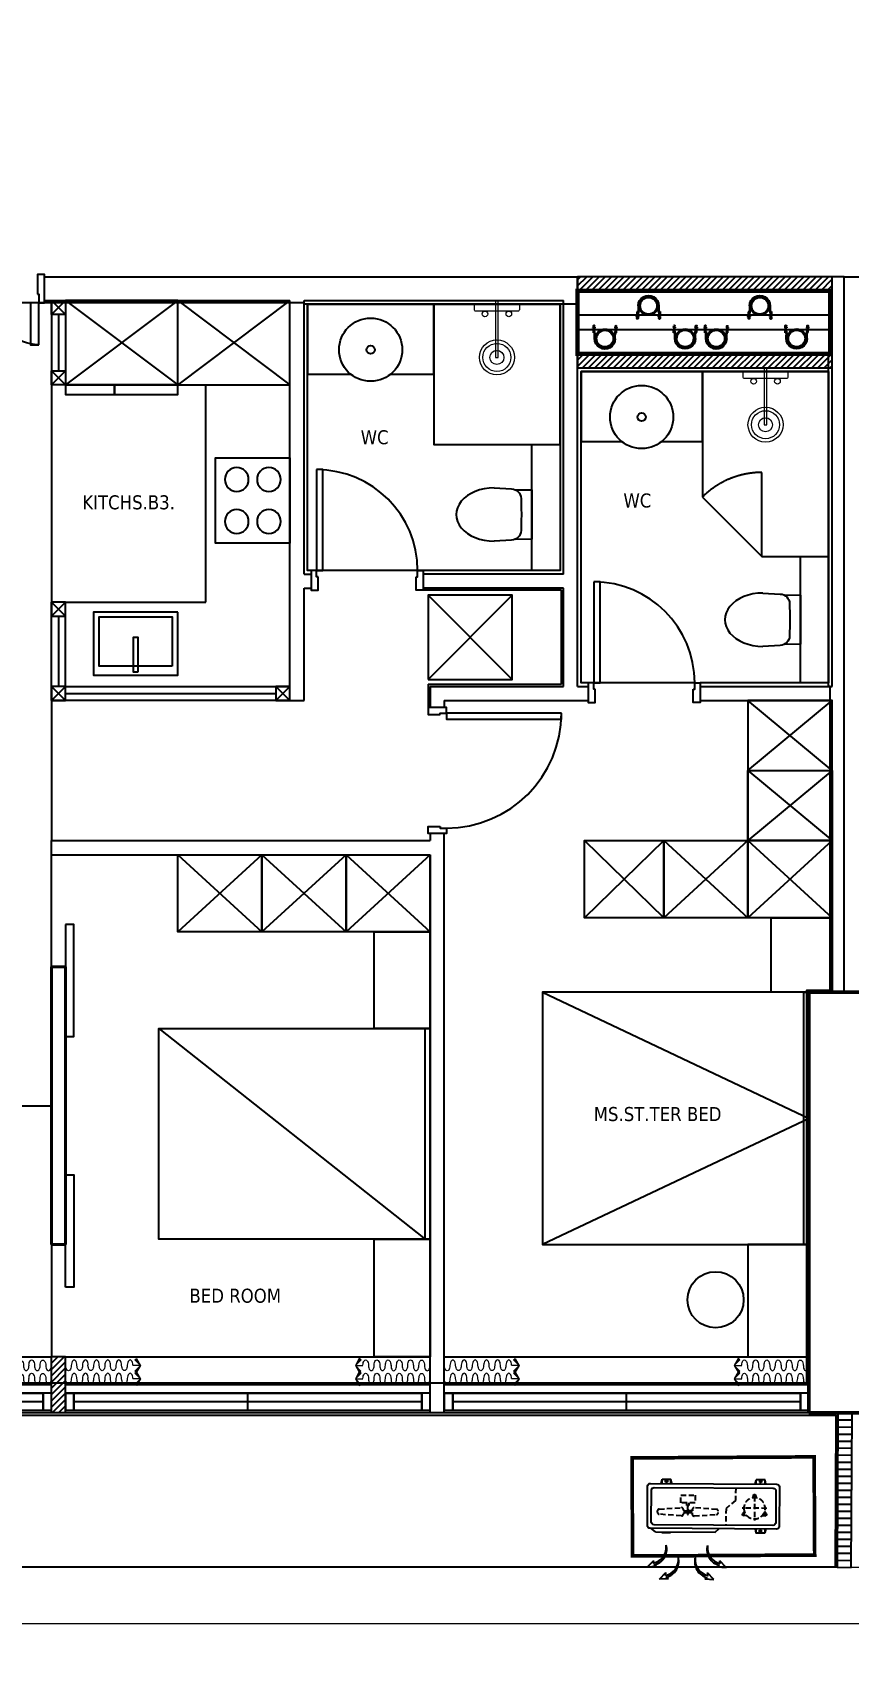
# Model space of a CAD drawing. Header units: millimetres. Extents: x -361702973 to 361248309, y -356458554 to 356543577.
# Drawn here: x -22310 to -16490, y 5890 to 17413 of the extents above; entities that cross this region are included whole.
import ezdxf

# ---------------------------------------------------------------- set-up
doc = ezdxf.new("R2010")
doc.units = ezdxf.units.MM
doc.header["$LTSCALE"] = 100
doc.header["$MEASUREMENT"] = 0
doc.linetypes.add('ACAD_ISO03W100', pattern=[30, 12, -18])
doc.linetypes.add('HIDDEN', pattern=[0.375, 0.25, -0.125])
for name, color, linetype in [('1-CAPLANH', 4, 'Continuous'), ('1-Chu thich', 4, 'Continuous'), ('1VinaPVC-Text', 9, 'Continuous'), ('A-_FURN----_E-_N', 251, 'Continuous'), ('A-_SANIEQPT_E-_N', 251, 'Continuous'), ('A-ANNO-ROOM', 50, 'Continuous'), ('A-WALL-FNSH', 11, 'Continuous'), ('AC-EAD', 6, 'Continuous'), ('dien tich thong thuy', 3, 'Continuous'), ('IDEA - dim', 251, 'Continuous'), ('KT-Net manh', 139, 'Continuous'), ('KT-Noi that', 32, 'Continuous'), ('KT-Tuong', 1, 'Continuous'), ('NDT Cap nuoc', 4, 'Continuous')]:
    doc.layers.add(name, color=color, linetype=linetype)
for name, color, linetype, lineweight in [('A-NoiThat', 39, 'Continuous', 13), ('AUDIT_I_220808132811-11', 7, 'Continuous', 9), ('CIC36 net manh', 8, 'Continuous', 9), ('KT-Net cat', 1, 'Continuous', 40), ('KT-Net cot vach', 2, 'Continuous', 50)]:
    doc.layers.add(name, color=color, linetype=linetype, lineweight=lineweight)
doc.styles.add('220126_HDN_HBA typical plan$0$211210_HDN_HBA_TYPICAL PLAN CORE OPT 1$0$HBA-Text', font='GOTHIC.TTF')
doc.styles.add('Tahoma', font='tahoma.ttf')

# ---------------------------------------------------------------- blocks, each defined once
blk = doc.blocks.new('Louvre')
for p, q in [((-390, 976, 0), (-295, 1009, 0)), ((-374, 929, 0), (-279, 961, 0)), ((-357, 881, 0), (-263, 914, 0)), ((-341, 834, 0), (-246, 867, 0)), ((-325, 787, 0), (-230, 820, 0)), ((-308, 740, 0), (-214, 772, 0)), ((-292, 692, 0), (-197, 725, 0)), ((-276, 645, 0), (-181, 678, 0)), ((-260, 598, 0), (-165, 631, 0)), ((-243, 551, 0), (-148, 583, 0)), ((-227, 503, 0), (-132, 536, 0)), ((-211, 456, 0), (-116, 489, 0)), ((-194, 409, 0), (-99, 442, 0)), ((-178, 362, 0), (-83, 394, 0)), ((-162, 314, 0), (-67, 347, 0)), ((-145, 267, 0), (-50, 300, 0)), ((-129, 220, 0), (-34, 253, 0)), ((-113, 172, 0), (-18, 205, 0)), ((-96, 125, 0), (-1, 158, 0)), ((-80, 78, 0), (15, 111, 0)), ((-64, 31, 0), (31, 63, 0)), ((-47, -17, 0), (48, 16, 0))]:
    blk.add_line(p, q)
at = {"elevation": 0}
blk.add_lwpolyline([(48, 16), (-311, 1056), (-406, 1023), (-47, -17)], close=True, dxfattribs=at)
blk = doc.blocks.new('OU DHCB')
for p, q in [((-145597, -72705), (-145627, -72711)), ((-145597, -72711), (-145627, -72711)), ((-145627, -72711), (-145627, -72774)), ((-145600, -72742), (-145627, -72742)), ((-145597, -72774), (-145627, -72774)), ((-145597, -72780), (-145627, -72774)), ((-145614, -72729), (-145614, -72756)), ((-145252, -72710), (-145247, -72711)), ((-145252, -72711), (-145247, -72711)), ((-145252, -72742), (-145246, -72742)), ((-145252, -72774), (-145247, -72774)), ((-145252, -72775), (-145247, -72774)), ((-145247, -72711), (-145247, -72774)), ((-145597, -73376), (-145627, -73382)), ((-145597, -73382), (-145627, -73382)), ((-145627, -73446), (-145627, -73382)), ((-145614, -73427), (-145614, -73400)), ((-145277, -73376), (-145247, -73382)), ((-145277, -73382), (-145247, -73382)), ((-145260, -73427), (-145260, -73400)), ((-145247, -73446), (-145247, -73382)), ((-145600, -73414), (-145627, -73414)), ((-145597, -73446), (-145627, -73446)), ((-145597, -73452), (-145627, -73446)), ((-145277, -73446), (-145247, -73446)), ((-145277, -73452), (-145247, -73446)), ((-145273, -73414), (-145246, -73414))]:
    blk.add_line(p, q)
at = {"ltscale": 10}
for p, q in [((-145597, -72628), (-145597, -73528)), ((-145297, -72608), (-145577, -72608)), ((-145568, -72656), (-145568, -73503)), ((-145324, -72636), (-145548, -72636)), ((-145302, -73503), (-145302, -72656)), ((-145277, -73528), (-145277, -72628)), ((-145252, -72667), (-145277, -72634)), ((-145252, -72667), (-145252, -73092)), ((-145252, -73092), (-145277, -73118)), ((-145577, -73548), (-145297, -73548)), ((-145548, -73523), (-145324, -73523))]:
    blk.add_line(p, q, dxfattribs=at)
at = {"linetype": 'HIDDEN', "ltscale": 1.5}
for p, q in [((-145414, -72691), (-145425, -72850)), ((-145392, -72679), (-145401, -72679)), ((-145367, -72850), (-145378, -72691)), ((-145412, -72928), (-145403, -72928)), ((-145403, -72928), (-145403, -72902)), ((-145403, -72902), (-145389, -72902)), ((-145389, -72928), (-145389, -72902)), ((-145389, -72928), (-145380, -72928)), ((-145414, -73101), (-145425, -72941)), ((-145367, -72941), (-145378, -73101)), ((-145424, -73458), (-145424, -73284)), ((-145505, -73371), (-145522, -73371)), ((-145514, -73362), (-145514, -73380)), ((-145511, -73371), (-145338, -73371)), ((-145372, -73298), (-145387, -73289)), ((-145384, -73301), (-145375, -73286)), ((-145387, -73453), (-145372, -73444)), ((-145384, -73441), (-145375, -73456))]:
    blk.add_line(p, q, dxfattribs=at)
for points in [[(-145514, -72845), (-145514, -72947), (-145460, -72947), (-145460, -72845)], [(-145438, -72893), (-145378, -72893), (-145378, -72899), (-145438, -72899)]]:
    blk.add_lwpolyline(points, close=True, dxfattribs=at)
for points in [[(-145460, -72902), (-145440, -72902), (-145440, -72889), (-145460, -72889)], [(-145412, -72864), (-145403, -72864), (-145403, -72890), (-145389, -72890), (-145389, -72864), (-145380, -72864)], [(-145568, -73236), (-145478, -73236), (-145422, -73168), (-145302, -73168)]]:
    blk.add_lwpolyline(points, dxfattribs=at)
for points in [[(-145401, -73299), (-145385, -73287, -0.677033), (-145371, -73295), (-145374, -73314)], [(-145499, -73386), (-145517, -73379, -0.677033), (-145517, -73363), (-145499, -73356)], [(-145374, -73428), (-145371, -73447, -0.677033), (-145385, -73455), (-145401, -73443)]]:
    blk.add_lwpolyline(points, format="xyb", dxfattribs=at)
for centre in [(-145614, -72742), (-145614, -73414), (-145260, -73414)]:
    blk.add_circle(centre, 6.4)
blk.add_circle((-145424, -73371), 75.8, dxfattribs=at)
at = {"ltscale": 10}
for centre, radius, start, end in [((-145577, -72628), 20, 90, 180), ((-145548, -72656), 20, 90, 180), ((-145324, -72658), 22.3, 5.8369, 90.896), ((-145297, -72628), 20, 0, 90), ((-145548, -73503), 20, 180, 270), ((-145324, -73501), 22.3, 269.104, 354.1631), ((-145577, -73528), 20, 180, 270), ((-145297, -73528), 20, 270, 0)]:
    blk.add_arc(centre, radius, start, end, dxfattribs=at)
at = {"linetype": 'HIDDEN', "ltscale": 1.5, "extrusion": (-3.70596e-18, -2.30289e-31, -1)}
for centre, start_param, end_param in [((-145401, -72692), 3.221423, 4.712389), ((-145392, -72692), 4.712389, 6.203355), ((-145412, -72851), 1.570796, 3.221423), ((-145412, -72940), 3.061763, 4.712389), ((-145380, -72851), -0.07983, 1.570796), ((-145380, -72940), 4.712389, 6.363015), ((-145401, -73100), 1.570796, 3.061763), ((-145392, -73100), 0.07983, 1.570796)]:
    blk.add_ellipse(centre, major_axis=(13.5, 0), ratio=0.942858, start_param=start_param, end_param=end_param, dxfattribs=at)
blk = doc.blocks.new('ki hieu qt')
at = {"layer": 'AC-EAD', "color": 7}
for points in [[(-276796163327.46399, 549769551681.08936), (-276796163446.06061, 549769551567.15027)], [(-276796163396.68091, 549769551574.91687), (-276796163446.06061, 549769551567.15027)], [(-276796163338.91742, 549769551517.02808), (-276796163364.60309, 549769551559.91077)], [(-276796163338.91742, 549769551517.02808), (-276796163327.46399, 549769551681.08936)], [(-276796163110.55872, 549769551464.18396), (-276796163229.15527, 549769551350.24487)], [(-276796163179.7757, 549769551358.0116), (-276796163229.15527, 549769551350.24487)], [(-276796163122.01202, 549769551300.1228), (-276796163147.69757, 549769551343.00525)], [(-276796163122.01202, 549769551300.1228), (-276796163110.55872, 549769551464.18396)], [(-276796163122.01202, 549769550654.95972), (-276796163147.69757, 549769550612.07727)], [(-276796163122.01202, 549769550654.95972), (-276796163110.55872, 549769550490.89856)], [(-276796163396.68091, 549769550380.16565), (-276796163446.06061, 549769550387.93225)], [(-276796163327.46399, 549769550273.99316), (-276796163446.06061, 549769550387.93225)], [(-276796163338.91742, 549769550438.05444), (-276796163364.60309, 549769550395.17175)], [(-276796163338.91742, 549769550438.05444), (-276796163327.46399, 549769550273.99316)], [(-276796163179.7757, 549769550597.07092), (-276796163229.15527, 549769550604.83765)], [(-276796163110.55872, 549769550490.89856), (-276796163229.15527, 549769550604.83765)]]:
    blk.add_lwpolyline(points, dxfattribs=at)
for centre, radius, start, end in [((-276796163644.43658, 549769551622.97937), 286.85271, 255.43444898, 347.307334455), ((-276796163679.50098, 549769551631.34888), 288.39512, 262.614727528, 348.709269443), ((-276796163427.53119, 549769551406.0741), 286.85271, 255.43444898, 347.307334455), ((-276796163462.59583, 549769551414.44348), 288.39512, 262.614727528, 348.709269443), ((-276796163644.43658, 549769550332.10315), 286.85271, 12.692958354, 104.566806371), ((-276796163679.50098, 549769550323.73364), 288.39512, 11.291477035, 97.385309421), ((-276796163427.53119, 549769550549.00842), 286.85271, 12.692958354, 104.566806371), ((-276796163462.59583, 549769550540.63904), 288.39512, 11.291477035, 97.385309421)]:
    blk.add_arc(centre, radius, start, end, dxfattribs=at)
blk = doc.blocks.new('DHCB.1')
at = {"xscale": -1, "rotation": 106.4733300107783}
blk.add_blockref('OU DHCB', (-194860, -237776), dxfattribs=at)
at = {"xscale": 0.4, "yscale": 0.4, "zscale": 0.4, "rotation": 286.4738024344239}
blk.add_blockref('ki hieu qt', (-179483459312, -168534274839), dxfattribs=at)
blk = doc.blocks.new('A$C2A980E36')
at = {"ltscale": 0.5}
blk.add_lwpolyline([(-10, 0), (10, 0), (10, 400), (-10, 400)], close=True, dxfattribs=at)
blk.add_lwpolyline([(160, 60), (160, 30, -0.414214), (150, 20), (-150, 20, -0.414214), (-160, 30), (-160, 60, -0.414214), (-150, 70), (150, 70, -0.414214)], format="xyb", close=True, dxfattribs=at)
for centre, radius in [((0, 400), 125), ((0, 400), 100), ((0, 400), 50), ((-85, 90), 20), ((85, 90), 20)]:
    blk.add_circle(centre, radius, dxfattribs=at)
blk = doc.blocks.new('d800')
blk.add_line((760, 70), (40, 70))
for points in [[(40, 790), (40, 70), (85, 70), (85, 790)], [(50, 25), (40, 25), (40, 70), (0, 70), (0, -70), (50, -70)], [(750, 25), (760, 25), (760, 70), (800, 70), (800, -70), (750, -70)]]:
    blk.add_lwpolyline(points, close=True)
blk.add_arc((40, 70), 720, 0, 90)
blk = doc.blocks.new('d900n')
for points in [[(20, -50), (20, -40), (65, -40), (65, 0), (-65, 0), (-65, -50)], [(885, -40), (65, -40), (65, -85), (885, -85)], [(20, -850), (20, -860), (65, -860), (65, -900), (-65, -900), (-65, -850)]]:
    blk.add_lwpolyline(points, close=True)
blk.add_arc((65, -40), 820, 270, 0)
blk = doc.blocks.new('*U150')
for points in [[(483, -399), (465, -396), (464, -466)], [(397, -484), (464, -466), (394, -466)]]:
    blk.add_hatch(color=256).paths.add_polyline_path(points)
blk.add_line((464, -466), (417, -419))
for points in [[(483, -399), (465, -396), (464, -466)], [(397, -484), (464, -466), (394, -466)]]:
    blk.add_lwpolyline(points, close=True)
for centre in [(17, -17), (86, -88), (155, -157), (225, -227), (294, -297), (364, -367)]:
    blk.add_ellipse(centre, major_axis=(34.5, 32), ratio=0.523888, start_param=4.73172, end_param=7.873313)
at = {"extrusion": (0, 0, -1)}
for centre in [(52, -52), (121, -123), (190, -192), (260, -262), (329, -332), (399, -402)]:
    blk.add_ellipse(centre, major_axis=(-32.1, -34.4), ratio=0.523888, start_param=4.73172, end_param=7.873313, dxfattribs=at)
blk = doc.blocks.new('*U147')
at = {"ltscale": 5}
blk.add_lwpolyline([(305, -530), (305, 0), (-305, 0), (-305, -530)], close=True, dxfattribs=at)
for centre in [(-150, -150), (150, -150), (-150, -380), (150, -380)]:
    blk.add_circle(centre, 85, dxfattribs=at)
blk = doc.blocks.new('*U148')
at = {"ltscale": 5}
for points in [[(-300, -450), (300, -450), (300, 0), (-300, 0)], [(-261, -65), (261, -65), (261, -415), (-261, -415)], [(-15, -20), (15, -20), (15, -270), (-15, -270)]]:
    blk.add_lwpolyline(points, close=True, dxfattribs=at)
blk = doc.blocks.new('dc')
for points in [[(-1100, -40), (-1110, -40), (-1110, -100), (-1150, -100), (-1150, 100), (-1100, 100)], [(-50, -40), (-40, -40), (-40, -100), (0, -100), (0, 100), (-50, 100)], [(-1110, -400), (-1110, -100), (-1050, -100), (-1050, -400)], [(-40, -870), (-40, -100), (-100, -100), (-100, -870)]]:
    blk.add_lwpolyline(points, close=True)
for centre, radius, start, end in [((-1110, -100), 300, 270, 0), ((-40, -100), 770, 180, 270)]:
    blk.add_arc(centre, radius, start, end)
blk = doc.blocks.new('ong thoat xi')
at = {"layer": '1-Chu thich', "color": 40, "linetype": 'ByBlock'}
for p, q in [((-75.4, 61.7), (-75.4, 65.3)), ((-65.8, 66.9), (-73.8, 66.9)), ((-65.7, 60.2), (-73.8, 60.2)), ((-65.8, 67.4), (-65.8, 59.5)), ((-65.5, 68.7), (-61.8, 68.7)), ((-65.5, 66.1), (-61.9, 66.1)), ((-65.5, 60.8), (-61.9, 60.8)), ((-65.5, 58.2), (-61.8, 58.2)), ((-60.7, 70.1), (-61.5, 70.1)), ((-60.7, 70.1), (-61.5, 70.1)), ((-61.5, 70.1), (-61.5, 56.8)), ((-60.7, 56.8), (-61.5, 56.8)), ((-60.7, 70.1), (-60.7, 56.8)), ((-54.9, 70.1), (-54.1, 70.1)), ((-54.9, 70.1), (-54.9, 56.8)), ((-54.9, 70.1), (-54.1, 70.1)), ((-54.9, 56.8), (-54.1, 56.8)), ((-54.1, 70.1), (-54.1, 56.8)), ((-50.1, 68.7), (-53.8, 68.7)), ((-50.1, 58.2), (-53.8, 58.2)), ((-50.1, 66.1), (-53.7, 66.1)), ((-50.1, 60.8), (-53.7, 60.8)), ((-49.8, 67.4), (-49.8, 59.5)), ((-32.7, 66.9), (-49.8, 66.9)), ((-29.1, 60), (-49.8, 60)), ((1.7, 60), (-41.2, 60)), ((-41.2, 57.9), (-41.2, 60)), ((-41.2, 57.9), (-41.2, 60)), ((-41.2, 57.9), (-41.2, 60)), ((1.7, 57.9), (-41.2, 57.9)), ((-32.7, 60), (-32.7, 66.9)), ((-75.4, -61.9), (-75.4, -65.5)), ((-65.7, -60.4), (-73.8, -60.4)), ((-65.8, -67.1), (-73.8, -67.1)), ((-65.8, -67.6), (-65.8, -59.7)), ((-65.5, -58.4), (-61.8, -58.4)), ((-65.5, -61), (-61.9, -61)), ((-65.5, -66.3), (-61.9, -66.3)), ((-65.5, -68.9), (-61.8, -68.9)), ((-60.7, -57), (-61.5, -57)), ((-61.5, -70.3), (-61.5, -57)), ((-60.7, -70.3), (-61.5, -70.3)), ((-60.7, -70.3), (-61.5, -70.3)), ((-60.7, -70.3), (-60.7, -57)), ((-54.9, -70.3), (-54.9, -57)), ((-54.9, -57), (-54.1, -57)), ((-54.9, -70.3), (-54.1, -70.3)), ((-54.9, -70.3), (-54.1, -70.3)), ((-54.1, -70.3), (-54.1, -57)), ((-50.1, -58.4), (-53.8, -58.4)), ((-50.1, -68.9), (-53.8, -68.9)), ((-50.1, -61), (-53.7, -61)), ((-50.1, -66.3), (-53.7, -66.3)), ((-49.8, -67.6), (-49.8, -59.7)), ((-30.9, -60.2), (-49.8, -60.2)), ((-34.5, -67.1), (-49.8, -67.1)), ((1.7, -58.2), (-41.2, -58.2)), ((-41.2, -58.2), (-41.2, -60.2)), ((-41.2, -58.2), (-41.2, -60.2)), ((1.7, -60.2), (-41.2, -60.2)), ((-34.5, -60.2), (-34.5, -67.1))]:
    blk.add_line(p, q, dxfattribs=at)
for centre, major_axis, start_param, end_param in [((-73.8, 65.3), (1.13, 1.13), 0.811456, 2.360542), ((-73.8, 61.7), (1.1, 1.1), 2.356194, 3.926991), ((-63.4, 67.4), (1.7, -1.7), 3.370391, 4.48359), ((-55.8, 63.4), (7.09, -7.09), 3.657341, 4.196641), ((-63.4, 59.5), (1.7, -1.7), 3.370391, 4.48359), ((-63.9, 67.4), (1.7, -1.7), 0.228799, 1.341997), ((-63.9, 67.4), (1.7, -1.7), 0.228799, 1.341997), ((-71.5, 63.4), (7.09, -7.09), 0.515748, 1.055048), ((-71.5, 63.4), (7.09, -7.09), 0.515748, 1.055048), ((-63.9, 59.5), (1.7, -1.7), 0.228799, 1.341997), ((-63.9, 59.5), (1.7, -1.7), 0.228799, 1.341997), ((-51.7, 67.4), (1.7, 1.7), 1.799595, 2.912794), ((-51.7, 67.4), (1.7, -1.7), 3.370391, 4.48359), ((-44.1, 63.4), (7.09, 7.09), 2.086544, 2.625845), ((-44.1, 63.4), (7.09, 7.09), 2.086544, 2.625845), ((-51.7, 59.5), (1.7, 1.7), 1.799595, 2.912794), ((-51.7, 59.5), (1.7, 1.7), 1.799595, 2.912794), ((-52.2, 67.4), (1.7, -1.7), 0.228799, 1.341997), ((-59.8, 63.4), (7.09, 7.09), -1.055048, -0.515748), ((-52.2, 59.5), (1.7, 1.7), -1.341997, -0.228799), ((0, -0.1), (34.1, -34.1), 0.785398, 7.068583), ((0.3, -0.1), (42.5, -42.5), 5.497787, 8.63938), ((0.3, -0.1), (41, -41), 5.497787, 8.63938), ((-73.8, -61.9), (1.1, 1.1), 0.785398, 2.356194), ((-73.8, -65.5), (1.13, 1.13), 2.351847, 3.900932), ((-63.4, -59.7), (1.7, -1.7), 3.370391, 4.48359), ((-55.8, -63.6), (7.09, 7.09), 2.086544, 2.625845), ((-63.4, -67.6), (1.7, 1.7), 1.799595, 2.912794), ((-63.9, -59.7), (1.7, -1.7), 0.228799, 1.341997), ((-63.9, -59.7), (1.7, -1.7), 0.228799, 1.341997), ((-71.5, -63.6), (7.09, -7.09), 0.515748, 1.055048), ((-71.5, -63.6), (7.09, -7.09), 0.515748, 1.055048), ((-63.9, -67.6), (1.7, -1.7), 0.228799, 1.341997), ((-63.9, -67.6), (1.7, -1.7), 0.228799, 1.341997), ((-51.7, -59.7), (1.7, -1.7), 3.370391, 4.48359), ((-51.7, -59.7), (1.7, -1.7), 3.370391, 4.48359), ((-44.1, -63.6), (7.09, 7.09), 2.086544, 2.625845), ((-44.1, -63.6), (7.09, 7.09), 2.086544, 2.625845), ((-51.7, -67.6), (1.7, 1.7), 1.799595, 2.912794), ((-51.7, -67.6), (1.7, 1.7), 1.799595, 2.912794), ((-52.2, -59.7), (1.7, -1.7), 0.228799, 1.341997), ((-59.8, -63.6), (7.09, -7.09), 0.515748, 1.055048), ((-52.2, -67.6), (1.7, -1.7), 0.228799, 1.341997)]:
    blk.add_ellipse(centre, major_axis=major_axis, ratio=1, start_param=start_param, end_param=end_param, dxfattribs=at)
at = {"layer": '1-Chu thich', "color": 40, "lineweight": -3}
blk.add_ellipse((0, 0), major_axis=(38.9, -38.9), ratio=1, start_param=0.785398, end_param=7.068583, dxfattribs=at)
blk = doc.blocks.new('1800x450')
at = {"layer": '1-CAPLANH', "const_width": 30}
blk.add_lwpolyline([(0, -450), (1800, -450), (1800, 0), (0, 0)], close=True, dxfattribs=at)
at = {"layer": '1-CAPLANH'}
blk.add_lwpolyline([(0, -275), (1800, -275), (1800, -175), (0, -175)], close=True, dxfattribs=at)
at = {"layer": 'NDT Cap nuoc', "extrusion": (0.006363, -0.013098, -0.999894), "zscale": -1.231671554252201}
for p, xscale, yscale, rotation in [((-506, -107, 6), 1.231671554252203, 1.231671554252203, 90.26587940456272), ((-1300, -107, 11), 1.231671554252203, 1.231671554252203, 90.26587940456272), ((-195, -341, 7), 1.231671554252202, 1.231671554252202, 270.3472450279417), ((-767, -340, 9), 1.231671554252202, 1.231671554252202, 270.3472450279417), ((-989, -341, 12), 1.231671554252202, 1.231671554252202, 270.3472450279417), ((-1562, -340, 14), 1.231671554252202, 1.231671554252202, 270.3472450279417)]:
    blk.add_blockref('ong thoat xi', p, dxfattribs=dict(at, xscale=xscale, yscale=yscale, rotation=rotation))
blk = doc.blocks.new('220126_HDN_HBA typical plan$0$210902_YS plan 330pm ver13$0$TOTO-WC-CW822J')
at = {"color": 0}
blk.add_lwpolyline([(-177, -119), (-175, 0), (175, 0), (177, -119)], dxfattribs=at)
blk.add_lwpolyline([(-190, -270), (-183, -145, -0.39087), (-115, -78), (-28, -76, -0.013886), (28, -76), (115, -78, -0.39087), (183, -145), (190, -270)], format="xyb", dxfattribs=at)
blk.add_ellipse((0, -270), major_axis=(0, -270), ratio=0.703704, start_param=4.712389, end_param=7.853982, dxfattribs=at)
blk = doc.blocks.new('2pn')
at = {"layer": 'A-_FURN----_E-_N'}
h = blk.add_hatch(dxfattribs=at)
h.set_pattern_fill('ANSI31', color=256, scale=250)
h.set_pattern_definition([(45, (-11690215.404, -434667.964), (-22.09708691, 22.09708691), [])])
h.paths.add_polyline_path([(8615, 8100), (6800, 8100), (6800, 8000), (8615, 8000)])
h.paths.add_polyline_path([(8615, 7550), (6800, 7550), (6800, 7450), (8615, 7450)])
h = blk.add_hatch(dxfattribs=at)
h.set_pattern_fill('ANSI31', color=256, scale=10)
h.set_pattern_definition([(45, (-139337.5, 80514.007), (-22.45064, 22.45064), [])])
h.paths.add_polyline_path([(3150, 400), (3050, 400), (3050, 0), (3150, 0)])
blk.add_lwpolyline([(8700, 3000), (8700, 8100), (8615, 8100)])
for p, q in [((6700, 8100), (6800, 8100)), ((3150, 5780), (4150, 5780)), ((6685, 5195), (6685, 5865)), ((5735, 5195), (6685, 5195)), ((3150, 5180), (4750, 5180))]:
    blk.add_line(p, q, dxfattribs=at)
for points in [[(8615, 8100), (6800, 8100), (6800, 8000), (8615, 8000)], [(8615, 7550), (6800, 7550), (6800, 7450), (8615, 7450)]]:
    blk.add_lwpolyline(points, close=True, dxfattribs=at)
at = {"layer": 'A-_FURN----_E-_N', "linetype": 'Continuous'}
for points in [[(3150, 7930), (3150, 7330), (3950, 7330), (3950, 7930)], [(3150, 7330), (3150, 7260), (3500, 7260), (3500, 7330)], [(3500, 7330), (3500, 7260), (3950, 7260), (3950, 7330)], [(8615, 4580), (8615, 5080), (8015, 5080), (8015, 4580), (8615, 4580)], [(8615, 4580), (8615, 4080), (8015, 4080), (8015, 4580), (8615, 4580)], [(7415, 4080), (7415, 3530), (6850, 3530), (6850, 4080), (7415, 4080)], [(8015, 4080), (8015, 3530), (7415, 3530), (7415, 4080), (8015, 4080)], [(8615, 4080), (8615, 3530), (8015, 3530), (8015, 4080), (8615, 4080)], [(4550, 3980), (4550, 3430), (3950, 3430), (3950, 3980), (4550, 3980)], [(5150, 3980), (5150, 3430), (4550, 3430), (4550, 3980), (5150, 3980)], [(5750, 3980), (5750, 3430), (5150, 3430), (5150, 3980), (5750, 3980)]]:
    blk.add_lwpolyline(points, close=True, dxfattribs=at)
at = {"layer": 'A-WALL-FNSH', "color": 5}
for points in [[(3100, 7830), (3100, 7430)], [(3100, 5680), (3100, 5180)], [(3150, 5130), (4650, 5130)], [(250, 140), (2990, 140)], [(3150, 140), (5690, 140)], [(5850, 140), (8390, 140)]]:
    blk.add_lwpolyline(points, dxfattribs=at)
for points in [[(2990, 140), (310, 140), (310, 20), (2990, 20)], [(1650, 140), (2990, 140), (2990, 80), (1650, 80)], [(3050, 20), (3050, 140), (2990, 140), (2990, 20)], [(3210, 20), (3210, 140), (3150, 140), (3150, 20)], [(5690, 140), (3210, 140), (3210, 20), (5690, 20)], [(4450, 140), (5690, 140), (5690, 80), (4450, 80)], [(5750, 20), (5750, 140), (5690, 140), (5690, 20)], [(5910, 20), (5910, 140), (5850, 140), (5850, 20)], [(8390, 140), (5910, 140), (5910, 20), (8390, 20)], [(7150, 140), (8390, 140), (8390, 80), (7150, 80)], [(8450, 20), (8450, 140), (8390, 140), (8390, 20)], [(4450, 80), (3210, 80), (3210, 20), (4450, 20)], [(7150, 80), (5910, 80), (5910, 20), (7150, 20)]]:
    blk.add_lwpolyline(points, close=True, dxfattribs=at)
at = {"layer": 'IDEA - dim'}
for p, q in [((3000, 7930), (3000, 8100)), ((3050, 7930), (3050, 7330)), ((3050, 7830), (3150, 7930)), ((3150, 7830), (3050, 7930)), ((3150, 7830), (3150, 7330)), ((3050, 7330), (3150, 7430)), ((3150, 7330), (3050, 7430)), ((3150, 7330), (4150, 7330)), ((4150, 5780), (4150, 7330)), ((4150, 7330), (4750, 7330)), ((7690, 6529), (8114, 6105)), ((3050, 5080), (3050, 5780)), ((3050, 5780), (3150, 5680)), ((3150, 5780), (3050, 5680)), ((3150, 5180), (3150, 5780)), ((6685, 5865), (5700, 5865)), ((5735, 5830), (6335, 5230)), ((6335, 5830), (5735, 5230)), ((5735, 5195), (5735, 5030)), ((3050, 5180), (3150, 5080)), ((3150, 5180), (3050, 5080)), ((4750, 5080), (3050, 5080)), ((4650, 5180), (4750, 5080)), ((4750, 5180), (4650, 5080)), ((3050, 0), (3050, 400)), ((3150, 400), (3050, 400)), ((3150, 0), (3150, 400)), ((3050, 200), (250, 200)), ((5750, 200), (3150, 200)), ((8450, 200), (5850, 200)), ((8450, 0), (250, 0))]:
    blk.add_line(p, q, dxfattribs=at)
for points in [[(3150, 7830), (3050, 7830), (3050, 7930), (3150, 7930)], [(4875, 7905), (6675, 7905), (6675, 6005), (4875, 6005)], [(6675, 7905), (5775, 7905), (5775, 6905), (6675, 6905), (6675, 7905)], [(3150, 7330), (3050, 7330), (3050, 7430), (3150, 7430)], [(6675, 6905), (6675, 6005), (6475, 6005), (6475, 6905)], [(8590, 6105), (8590, 5205), (8390, 5205), (8390, 6105)], [(3150, 5780), (3050, 5780), (3050, 5680), (3150, 5680)], [(5735, 5230), (6335, 5230), (6335, 5830), (5735, 5830)], [(3150, 5180), (3050, 5180), (3050, 5080), (3150, 5080)], [(4750, 5180), (4650, 5180), (4650, 5080), (4750, 5080)], [(8015, 4080), (8615, 4080), (8615, 5080), (8015, 5080)], [(3150, 3483), (3150, 2683), (3210, 2683), (3210, 3483)], [(8180, 3530), (8615, 3530), (8615, 3000), (8180, 3000)], [(5750, 3430), (5750, 2740), (5350, 2740), (5350, 3430)], [(8450, 3000), (6550, 3000), (6550, 1200), (8450, 1200)], [(8450, 3000), (8450, 1200), (8414, 1200), (8414, 3000)], [(5750, 2740), (5750, 1240), (5714, 1240), (5714, 2740)], [(3150, 897), (3150, 1697), (3210, 1697), (3210, 897)], [(5750, 1240), (5750, 400), (5350, 400), (5350, 1240)], [(8015, 400), (8450, 400), (8450, 1200), (8015, 1200)]]:
    blk.add_lwpolyline(points, close=True, dxfattribs=at)
for points in [[(5466, 7405), (5775, 7405), (5775, 7905), (4875, 7905), (4875, 7405), (5184, 7405)], [(6875, 5205), (6825, 5205), (6825, 7425), (8590, 7425), (8590, 5205), (7675, 5205)], [(7399, 6925), (7690, 6925), (7690, 7425), (6825, 7425), (6825, 6925), (7116, 6925)], [(8114, 6105), (8590, 6105), (8590, 7425), (7690, 7425), (7690, 6529)], [(5714, 1240), (3814, 1240), (3814, 2740), (5714, 2740)]]:
    blk.add_lwpolyline(points, dxfattribs=at)
for centre, radius in [((5325, 7580), 225), ((5325, 7580), 30), ((7257, 7100), 225), ((7257, 7100), 30), ((7784, 807), 200)]:
    blk.add_circle(centre, radius, dxfattribs=at)
at = {"layer": 'KT-Net cat'}
for p, q in [((3050, 1200), (3050, 3180)), ((3050, 3180), (3150, 3180)), ((3150, 1200), (3150, 3180)), ((3150, 1200), (3050, 1200))]:
    blk.add_line(p, q, dxfattribs=at)
at = {"layer": 'KT-Net manh', "linetype": 'ACAD_ISO03W100', "ltscale": 4}
for p, q in [((3150, 7930), (3950, 7330)), ((3950, 7930), (3150, 7330)), ((3950, 7930), (4750, 7330)), ((4750, 7930), (3950, 7330)), ((3050, 7330), (3050, 5780)), ((8114, 6105), (8114, 6705)), ((3050, 5080), (3050, 4080)), ((8615, 4580), (8015, 5080)), ((8015, 4580), (8615, 5080)), ((8615, 4580), (8015, 4080)), ((8015, 4580), (8615, 4080)), ((7415, 4080), (6850, 3530)), ((6850, 4080), (7415, 3530)), ((8015, 4080), (7415, 3530)), ((7415, 4080), (8015, 3530)), ((8615, 4080), (8015, 3530)), ((8015, 4080), (8615, 3530)), ((3050, 3180), (3050, 3980)), ((4550, 3980), (3950, 3430)), ((3950, 3980), (4550, 3430)), ((5150, 3980), (4550, 3430)), ((4550, 3980), (5150, 3430)), ((5750, 3980), (5150, 3430)), ((5150, 3980), (5750, 3430)), ((3814, 2740), (5714, 1240)), ((600, 2190), (3050, 2190)), ((3050, 1200), (3050, 400)), ((250, 400), (3050, 400)), ((3150, 400), (5750, 400)), ((5850, 400), (8450, 400))]:
    blk.add_line(p, q, dxfattribs=at)
blk.add_lwpolyline([(6550, 3000), (8450, 2100), (6550, 1200)], dxfattribs=at)
blk.add_arc((8114, 6105), 600, 90, 135, dxfattribs=at)
at = {"layer": 'KT-Tuong'}
for p, q in [((3000, 8100), (6800, 8100)), ((6800, 5180), (6800, 8100)), ((8615, 5180), (8615, 8100)), ((3000, 7930), (4750, 7930)), ((4750, 5080), (4750, 7930)), ((4850, 7930), (6700, 7930)), ((4850, 5980), (4850, 7930)), ((6700, 5980), (6700, 7930)), ((4850, 5980), (4900, 5980)), ((4850, 5080), (4850, 5880)), ((4850, 5880), (4900, 5880)), ((6700, 5980), (5700, 5980)), ((6700, 5880), (5700, 5880)), ((6700, 5180), (6700, 5880)), ((6875, 5205), (6875, 5080)), ((7675, 5205), (7675, 5080)), ((4750, 5080), (4850, 5080)), ((5750, 5180), (6700, 5180)), ((5750, 5180), (5750, 5030)), ((5850, 5080), (6875, 5080)), ((5850, 5080), (5850, 5030)), ((6800, 5180), (6875, 5180)), ((7675, 5180), (8615, 5180)), ((7675, 5080), (8615, 5080)), ((8615, 3000), (8615, 5080)), ((5850, 5030), (5750, 5030)), ((3050, 3980), (3050, 4080)), ((3050, 4080), (5750, 4080)), ((5750, 4130), (5750, 4080)), ((5850, 4130), (5750, 4130)), ((5850, 0), (5850, 4130)), ((3050, 3980), (5750, 3980)), ((5750, 0), (5750, 3980)), ((5850, 3980), (5850, 3980))]:
    blk.add_line(p, q, dxfattribs=at)
at = {"layer": '1-CAPLANH'}
blk.add_blockref('1800x450', (6800, 8000), dxfattribs=at)
at = {"layer": 'A-_FURN----_E-_N', "xscale": -1}
blk.add_blockref('dc', (1850, 8015), dxfattribs=at)
at = {"layer": 'A-_FURN----_E-_N', "linetype": 'Continuous'}
for p in [(4900, 5935), (6875, 5135)]:
    blk.add_blockref('d800', p, dxfattribs=at)
at = {"layer": 'A-_SANIEQPT_E-_N', "linetype": 'Continuous', "xscale": -1.000000000000001, "rotation": 90}
blk.add_blockref('*U147', (4220, 6505), dxfattribs=at)
at = {"layer": 'A-_SANIEQPT_E-_N', "rotation": 270}
for p in [(6475, 6405), (8390, 5655)]:
    blk.add_blockref('220126_HDN_HBA typical plan$0$210902_YS plan 330pm ver13$0$TOTO-WC-CW822J', p, dxfattribs=at)
at = {"layer": 'A-_SANIEQPT_E-_N', "linetype": 'Continuous', "rotation": 180}
blk.add_blockref('*U148', (3650, 5260), dxfattribs=at)
at = {"layer": 'A-NoiThat', "rotation": 179.9999999999999}
for p in [(6225, 7925), (8140, 7445)]:
    blk.add_blockref('A$C2A980E36', p, dxfattribs=at)
at = {"layer": 'CIC36 net manh', "color": 8}
for p, xscale, yscale, zscale, rotation in [((3049, 339), 0.8100000000112606, 0.8100000000112606, 0.8100000000112606, 225.123201203973), ((3151, 339), -0.8100000000112604, 0.8100000000112604, 0.8100000000112604, 134.8767987960269), ((5749, 339), 0.8100000000112606, 0.8100000000112606, 0.8100000000112606, 225.123201203973), ((5851, 339), -0.8100000000112604, 0.8100000000112604, 0.8100000000112604, 134.8767987960269), ((8449, 339), 0.8100000000112606, 0.8100000000112606, 0.8100000000112606, 225.123201203973), ((3049, 244), 0.8100000000112606, 0.8100000000112606, 0.8100000000112606, 225.123201203973), ((3151, 244), -0.8100000000112604, 0.8100000000112604, 0.8100000000112604, 134.8767987960269), ((5749, 244), 0.8100000000112606, 0.8100000000112606, 0.8100000000112606, 225.123201203973), ((5851, 244), -0.8100000000112604, 0.8100000000112604, 0.8100000000112604, 134.8767987960269), ((8449, 244), 0.8100000000112606, 0.8100000000112606, 0.8100000000112606, 225.123201203973)]:
    blk.add_blockref('*U150', p, dxfattribs=dict(at, xscale=xscale, yscale=yscale, zscale=zscale, rotation=rotation))
at = {"layer": 'IDEA - dim'}
blk.add_blockref('d900n', (5800, 5030), dxfattribs=at)
at = {"layer": '1VinaPVC-Text', "style": 'Tahoma'}
for s, p in [('WC', (5254, 6906)), ('KITCHS.B3.', (3269, 6442)), ('WC', (7127, 6455)), ('MS.ST.TER BED', (6915, 2081)), ('BED ROOM', (4033, 786))]:
    blk.add_text(s, height=100, dxfattribs=at).set_placement(p)
blk = doc.blocks.new('15')
at = {"layer": 'KT-Net cot vach'}
blk.add_lwpolyline([(-250, 0), (250, 0), (250, 3000), (-250, 3000)], close=True, dxfattribs=at)
at = {"layer": 'KT-Tuong'}
blk.add_line((0, 8100, 0), (1725, 8100), dxfattribs=at)
blk = doc.blocks.new('A$C418F5BC8')
at = {"layer": 'A-ANNO-ROOM', "insert": (648, 1091), "char_height": 600, "attachment_point": 2, "rotation": 50.4488, "style": '220126_HDN_HBA typical plan$0$211210_HDN_HBA_TYPICAL PLAN CORE OPT 1$0$HBA-Text'}
blk.add_mtext_dynamic_manual_height_columns('SL-S', width=722857412.87, gutter_width=9766, heights=[0], dxfattribs=at)
blk = doc.blocks.new('A$C1AAC5519')
at = {"layer": 'A-ANNO-ROOM', "insert": (773, 1217), "char_height": 600, "attachment_point": 2, "rotation": 50.4488, "style": '220126_HDN_HBA typical plan$0$211210_HDN_HBA_TYPICAL PLAN CORE OPT 1$0$HBA-Text'}
blk.add_mtext_dynamic_manual_height_columns('1-BR', width=722857412.87, gutter_width=9766, heights=[0], dxfattribs=at)
blk = doc.blocks.new('A$C2A6C5140')
at = {"layer": 'A-ANNO-ROOM', "insert": (731, 1190, 0), "char_height": 600, "attachment_point": 2, "rotation": 50.4488, "style": '220126_HDN_HBA typical plan$0$211210_HDN_HBA_TYPICAL PLAN CORE OPT 1$0$HBA-Text'}
blk.add_mtext_dynamic_manual_height_columns('2-BR', width=722857412.87, gutter_width=9766, heights=[0], dxfattribs=at)
blk = doc.blocks.new('A$C5388591E')
at = {"layer": 'A-ANNO-ROOM', "insert": (894, 842, 0), "char_height": 600, "attachment_point": 2, "rotation": 1.4065, "style": '220126_HDN_HBA typical plan$0$211210_HDN_HBA_TYPICAL PLAN CORE OPT 1$0$HBA-Text'}
blk.add_mtext_dynamic_manual_height_columns('3-BR', width=722857412.87, gutter_width=9766, heights=[0], dxfattribs=at)
blk = doc.blocks.new('A$C21AF0CCA')
at = {"layer": 'A-ANNO-ROOM', "insert": (1198, 815), "char_height": 600, "attachment_point": 2, "rotation": 0.1054, "style": '220126_HDN_HBA typical plan$0$211210_HDN_HBA_TYPICAL PLAN CORE OPT 1$0$HBA-Text'}
blk.add_mtext_dynamic_manual_height_columns('1-BR+', width=722857412.87, gutter_width=9766, heights=[0], dxfattribs=at)

msp = doc.modelspace()

# ---------------------------------------------------------------- linework, layer by layer
at = {"layer": 'AUDIT_I_220808132811-11', "elevation": 0}
for points in [[(-69186.7, 45087.9), (-71608.2, 52101.6, 0.3643585), (-76316.2, 54156.4), (-105251.9, 44174.2, 0.4519048), (-107468.3, 38521.1), (-99355.1, 24907.3, 0.3106789), (-93192.1, 22936), (-70669.3, 30727.4, 0.2299221), (-70384.4, 31142.1), (-70163.5, 32158.8, -0.27899), (-69704.7, 32660.4), (-65284.3, 34181, -0.4143404), (-64631.8, 33863.9), (-56302.5, 9773.2, 0.3197537), (-51104.5, 6070.4), (-5967.1, 6070.4, 0.4808686), (-826.5, 12501.3), (-1435.2, 15196.4), (-1480.4, 15396.9), (-3255.9, 23916.5)], [(-70845.1, 31089.8, 0.2042795), (-70778.8, 31210.9), (-70555, 32240.8, -0.2754116), (-69827.2, 33041.3), (-65414.8, 34559.2, -0.4141945), (-64253.7, 33994.6), (-55924.5, 9903.9, 0.3197537), (-51104.5, 6470.4), (-5967.1, 6470.4, 0.3653099), (-1001.1, 10781.1)]]:
    msp.add_lwpolyline(points, format="xyb", dxfattribs=at)
at = {"layer": 'dien tich thong thuy', "elevation": 0}
for points in [[(-16788.1, 7785.4), (-16788.1, 10585.6), (-16623.1, 10585.6), (-16623.1, 12750.4), (-16633.1, 12750.4), (-16633.1, 15120.4), (-18423.1, 15120.4), (-18423.1, 15475.4), (-20373.1, 15475.4), (-20373.1, 15485.4), (-22238.1, 15485.4), (-23358.1, 15485.4), (-23508, 15485.4), (-23508, 14770.4), (-25123, 14770.4), (-25123, 10585.6), (-24958.1, 10585.6), (-24958.1, 7785.4), (-22188.1, 7785.4), (-22058.1, 7785.4)], [(-16633.1, 12775.4), (-16633.1, 12775.4)], [(-25151.5, 7555.1), (-16581.5, 7555.7), (-16587.5, 6470.7), (-25157.5, 6470.1)]]:
    msp.add_lwpolyline(points, close=True, dxfattribs=at)
at = {"layer": 'KT-Noi that', "extrusion": (-2.77965e-06, 0.000489734, 1), "const_width": 26, "elevation": 3.3}
msp.add_lwpolyline([(-16732.6, 6557.3), (-16736.6, 7257.3), (-18034.7, 7249.9), (-18030.7, 6550.8), (-16732.6, 6557.3)], dxfattribs=at)

# ---------------------------------------------------------------- block references
msp.add_blockref('15', (-16523.1, 7570.4, 0))
at = {"layer": 'A-ANNO-ROOM'}
for p in [(-193366.6, 192838, 0), (-194725.1, 187914.8, 0), (-204628.5, 156603.4, 0), (-263479.6, 50485.1, 0), (-269121.2, 49296.6, 0), (-249390.3, 45734.4, 0), (-231828.1, 44407.8, 0), (-260545.4, 42210.5, 0), (-266006, 40714.4, 0), (-231175.9, 40645.5, 0), (-228303.7, 35687.8, 0)]:
    msp.add_blockref('A$C21AF0CCA', p, dxfattribs=at)
at = {"layer": 'dien tich thong thuy'}
for name, p, rotation in [('A$C2A6C5140', (-235738.1, 62244.3, 0), 310.9576437198666), ('A$C2A6C5140', (-226972, 58672.5, 0), 310.9576437198666), ('A$C2A6C5140', (-182858.2, 33888.1, 0), 310.9576437198666), ('A$C2A6C5140', (-203397, 23120.6, 0), 310.9576437198666), ('A$C2A6C5140', (-180585.3, 23151.3, 0), 310.9576437198666), ('A$C2A6C5140', (-196571, 22922.7, 0), 310.9576437198666), ('A$C418F5BC8', (-247792.3, 59981.5, 0), 309.6632197063607), ('A$C418F5BC8', (-251962.3, 57974.8, 0), 309.6632197063607), ('A$C418F5BC8', (-255726.3, 56926.2, 0), 309.6632197063607), ('A$C418F5BC8', (-259675.3, 55322.6, 0), 309.6632197063607), ('A$C1AAC5519', (-244713, 48430.2, 0), 309.6566028083925), ('A$C1AAC5519', (-223357.5, 48059.8, 0), 309.6566028083925), ('A$C1AAC5519', (-221487.8, 45005.6, 0), 309.6566028083925), ('A$C418F5BC8', (-197487.1, 33411.5, 0), 309.6632197063607), ('A$C418F5BC8', (-193448.7, 33349.4, 0), 309.6632197063607), ('A$C418F5BC8', (-206278.2, 33163.1, 0), 309.6632197063607), ('A$C418F5BC8', (-201711.8, 33256.2, 0), 309.6632197063607), ('A$C1AAC5519', (-271599.9, 39640.3, 0), 309.6566028083925), ('A$C418F5BC8', (-226889, 31090.3, 0), 309.6632197063607), ('A$C1AAC5519', (-217339.7, 23702.3, -0.3), 309.6566028083925), ('A$C1AAC5519', (-211634.6, 23442.2, 0), 309.6566028083925), ('A$C1AAC5519', (-187964.1, 23164.1, 0), 309.6566028083925)]:
    msp.add_blockref(name, p, dxfattribs=dict(at, rotation=rotation))
for name, p in [('A$C418F5BC8', (-197463.7, 182913.5, 0)), ('A$C418F5BC8', (-200259, 179138.7, 0)), ('A$C2A6C5140', (-188160, 177105.6, 0)), ('A$C418F5BC8', (-200994.9, 174771.9, 0)), ('A$C2A6C5140', (-234759.5, 172444.9, 0)), ('A$C418F5BC8', (-200719.9, 170423.8, 0)), ('A$C2A6C5140', (-190797.8, 169517.5, 0)), ('A$C1AAC5519', (-230168, 167012, 0)), ('A$C418F5BC8', (-202290, 165833.6, 0)), ('A$C1AAC5519', (-241412.8, 165333.8, 0)), ('A$C418F5BC8', (-226321.6, 164849, 0)), ('A$C418F5BC8', (-223174.5, 162010.2, 0.1)), ('A$C418F5BC8', (-203583.9, 161846.9, 0)), ('A$C418F5BC8', (-244807.2, 161329.3, 0.1)), ('A$C2A6C5140', (-193344.5, 160504.9, 0)), ('A$C418F5BC8', (-219934.2, 159334.2, 0.1)), ('A$C1AAC5519', (-248428.9, 157037.2, 0)), ('A$C1AAC5519', (-252286.3, 152336.2, 0)), ('A$C2A6C5140', (-195752.5, 151816, 0)), ('A$C418F5BC8', (-228142.2, 149140, 0.1)), ('A$C1AAC5519', (-255923.8, 147682, 0)), ('A$C418F5BC8', (-224737.6, 146340.2, 0.1)), ('A$C2A6C5140', (-198038.4, 144981, 0)), ('A$C418F5BC8', (-221724.6, 144236.9, 0)), ('A$C1AAC5519', (-260576.9, 142107.7, 0)), ('A$C418F5BC8', (-245667.6, 140788.5, 0)), ('A$C418F5BC8', (-263605.5, 138503.3, 0.1)), ('A$C2A6C5140', (-199977, 137220.1, 0)), ('A$C418F5BC8', (-247616.1, 136995.9, 0)), ('A$C418F5BC8', (-266636.7, 135433.6, 0)), ('A$C1AAC5519', (-268569.2, 131058, 0)), ('A$C418F5BC8', (-252583.2, 130659.5, 0)), ('A$C418F5BC8', (-256446.3, 127486.8, 0)), ('A$C418F5BC8', (-258903, 124459.9, 0.1)), ('A$C2A6C5140', (-265461.2, 122023.7, 0)), ('A$C5388591E', (-193808.8, 199941.2, 0)), ('A$C5388591E', (-210573.6, 135718.1, 0)), ('A$C5388591E', (-276921.9, 49051.5, 0)), ('A$C5388591E', (-224277.6, 23412.8, 0))]:
    msp.add_blockref(name, p, dxfattribs=at)
at = {"layer": 'IDEA - dim'}
msp.add_blockref('2pn', (-25223, 7570.4, 0), dxfattribs=at)
at = {"layer": 'KT-Net manh', "rotation": 340.6055111508006}
msp.add_blockref('Louvre', (-16523.3, 6470.6, -0.2), dxfattribs=at)
at = {"layer": 'KT-Noi that', "extrusion": (2.77965e-06, 0.000489734, 1), "rotation": 343.1993655150782}
msp.add_blockref('DHCB.1', (163907.8, 33192.4, 3.2), dxfattribs=at)

doc.saveas('drawing.dxf')
